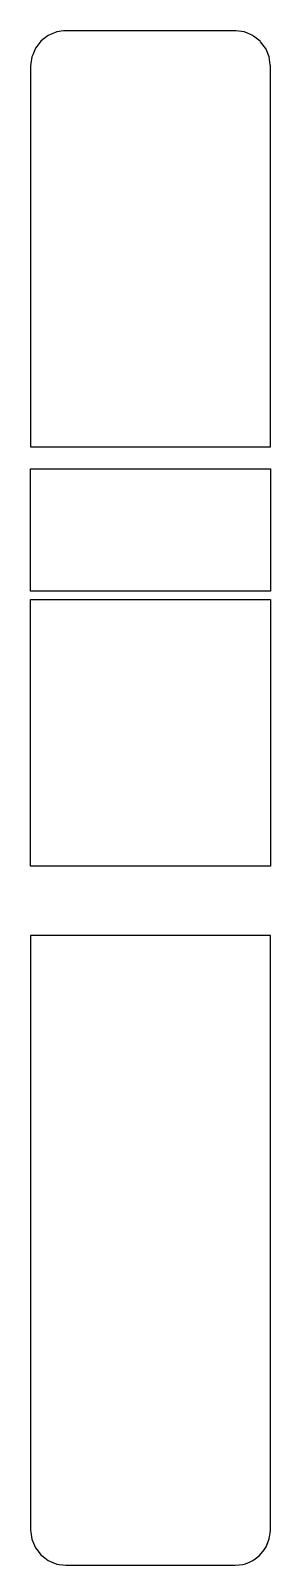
# Model space of a CAD drawing. Header units: metres. Extents: x 2.4 to 16, y -16 to 71.
import ezdxf

# ---------------------------------------------------------------- set-up
doc = ezdxf.new("R2010")
doc.units = ezdxf.units.M

msp = doc.modelspace()

# ---------------------------------------------------------------- linework, layer by layer
for p, q in [((3.091, 70.495), (2.986, 70.414)), ((3.4, 70.732), (3.091, 70.495)), ((3.522, 70.783), (3.4, 70.732)), ((3.882, 70.932), (3.522, 70.783)), ((4.269, 70.983), (3.882, 70.932)), ((4.4, 71), (4.269, 70.983)), ((11.912, 71), (4.4, 71)), ((13.127, 71), (11.912, 71)), ((14, 71), (13.127, 71)), ((14.06, 70.992), (14, 71)), ((14.518, 70.932), (14.06, 70.992)), ((14.573, 70.909), (14.518, 70.932)), ((15, 70.732), (14.573, 70.909)), ((15.048, 70.695), (15, 70.732)), ((15.414, 70.414), (15.048, 70.695)), ((2.519, 69.64), (2.468, 69.518)), ((2.668, 70), (2.519, 69.64)), ((2.748, 70.105), (2.668, 70)), ((2.986, 70.414), (2.748, 70.105)), ((15.451, 70.366), (15.414, 70.414)), ((15.732, 70), (15.451, 70.366)), ((15.755, 69.944), (15.732, 70)), ((15.932, 69.518), (15.755, 69.944)), ((2.417, 69.131), (2.4, 69)), ((2.4, 69), (2.4, 67.754)), ((2.468, 69.518), (2.417, 69.131)), ((15.992, 69.06), (15.932, 69.518)), ((16, 69), (15.992, 69.06)), ((16, 68.39), (16, 69)), ((16, 68.289), (16, 68.39)), ((16, 68.18), (16, 68.289)), ((16, 68.074), (16, 68.18)), ((16, 63.921), (16, 68.074)), ((2.4, 67.754), (2.4, 67.648)), ((2.4, 67.648), (2.4, 67.529)), ((2.4, 67.529), (2.4, 67.407)), ((2.4, 67.407), (2.4, 60.347)), ((16, 50.375), (16, 63.921)), ((16, 63.921), (16, 63.921)), ((2.4, 60.347), (2.4, 51.485)), ((2.4, 51.485), (2.4, 50.375)), ((2.4, 50.375), (2.4, 47.415)), ((16, 47.415), (16, 50.375)), ((2.4, 47.415), (14.021, 47.415)), ((14.021, 47.415), (16, 47.415)), ((2.4, 42.866), (2.4, 46.154)), ((2.4, 46.154), (4.379, 46.154)), ((4.379, 46.154), (16, 46.154)), ((16, 46.154), (16, 41.112)), ((16, 46.154), (16, 46.154)), ((2.4, 39.226), (2.4, 42.866)), ((16, 41.112), (16, 39.226)), ((3.141, 39.226), (2.4, 39.226)), ((16, 39.226), (3.141, 39.226)), ((2.4, 34.288), (2.4, 38.755)), ((2.4, 38.755), (15.259, 38.755)), ((15.259, 38.755), (16, 38.755)), ((16, 38.755), (16, 30.566)), ((2.4, 30.566), (2.4, 34.288)), ((2.4, 29.684), (2.4, 30.566)), ((16, 30.566), (16, 28.362)), ((2.4, 28.362), (2.4, 29.684)), ((2.4, 25.738), (2.4, 28.362)), ((16, 28.362), (16, 23.638)), ((16, 28.362), (16, 28.362)), ((2.4, 23.638), (2.4, 25.738)), ((8.581, 23.638), (2.4, 23.638)), ((16, 23.638), (8.581, 23.638)), ((9.819, 19.702), (2.4, 19.702)), ((2.4, 19.702), (2.4, 17.125)), ((16, 19.702), (9.819, 19.702)), ((16, 14.977), (16, 19.702)), ((2.4, 17.125), (2.4, 14.977)), ((2.4, 14.977), (2.4, 12.71)), ((16, 12.71), (16, 14.977)), ((2.4, 12.71), (2.4, 11.577)), ((16, 10.725), (16, 12.71)), ((2.4, 11.577), (2.4, 8.53)), ((16, 7.416), (16, 10.725)), ((2.4, 8.53), (2.4, 6.711)), ((16, -2.648), (16, 7.416)), ((16, 7.416), (16, 7.416)), ((2.4, 6.711), (2.4, 6.619)), ((2.4, 6.619), (2.4, 1.589)), ((2.4, 1.589), (2.4, 1.286)), ((2.4, 1.286), (2.4, 1.006)), ((2.4, 1.006), (2.4, 0.776)), ((2.4, 0.776), (2.4, -7.275)), ((16, -9.374), (16, -2.648)), ((2.4, -7.275), (2.4, -7.668)), ((2.4, -7.668), (2.4, -7.877)), ((2.4, -7.877), (2.4, -13.978)), ((16, -9.759), (16, -9.374)), ((16, -10.18), (16, -9.759)), ((16, -10.603), (16, -10.18)), ((16, -10.712), (16, -10.603)), ((16, -10.816), (16, -10.712)), ((16, -11.216), (16, -10.816)), ((16, -11.317), (16, -11.216)), ((16, -11.671), (16, -11.317)), ((16, -11.961), (16, -11.671)), ((16, -14), (16, -11.961)), ((2.4, -13.978), (2.4, -14)), ((2.4, -14), (2.407, -14.117)), ((2.407, -14.117), (2.45, -14.383)), ((2.45, -14.383), (2.468, -14.518)), ((2.468, -14.518), (2.564, -14.749)), ((2.564, -14.749), (2.668, -15)), ((15.761, -14.947), (15.858, -14.711)), ((15.858, -14.711), (15.938, -14.492)), ((15.938, -14.492), (15.96, -14.369)), ((15.96, -14.369), (15.974, -14.295)), ((15.974, -14.295), (15.989, -14.187)), ((15.989, -14.187), (16, -14)), ((2.668, -15), (2.82, -15.199)), ((2.82, -15.199), (2.986, -15.414)), ((2.986, -15.414), (3.202, -15.58)), ((3.202, -15.58), (3.401, -15.733)), ((14.998, -15.733), (15.143, -15.63)), ((15.143, -15.63), (15.359, -15.465)), ((15.359, -15.465), (15.488, -15.332)), ((15.488, -15.332), (15.648, -15.123)), ((15.648, -15.123), (15.761, -14.947)), ((3.401, -15.733), (3.652, -15.837)), ((3.652, -15.837), (3.882, -15.932)), ((3.882, -15.932), (4.022, -15.95)), ((4.022, -15.95), (4.218, -15.982)), ((4.218, -15.982), (4.4, -16)), ((4.4, -16), (11.216, -16)), ((11.216, -16), (14, -16)), ((14, -16), (14.239, -15.98)), ((14.239, -15.98), (14.437, -15.949)), ((14.437, -15.949), (14.586, -15.911)), ((14.586, -15.911), (14.851, -15.801)), ((14.851, -15.801), (14.998, -15.733))]:
    msp.add_line(p, q)

doc.saveas('drawing.dxf')
